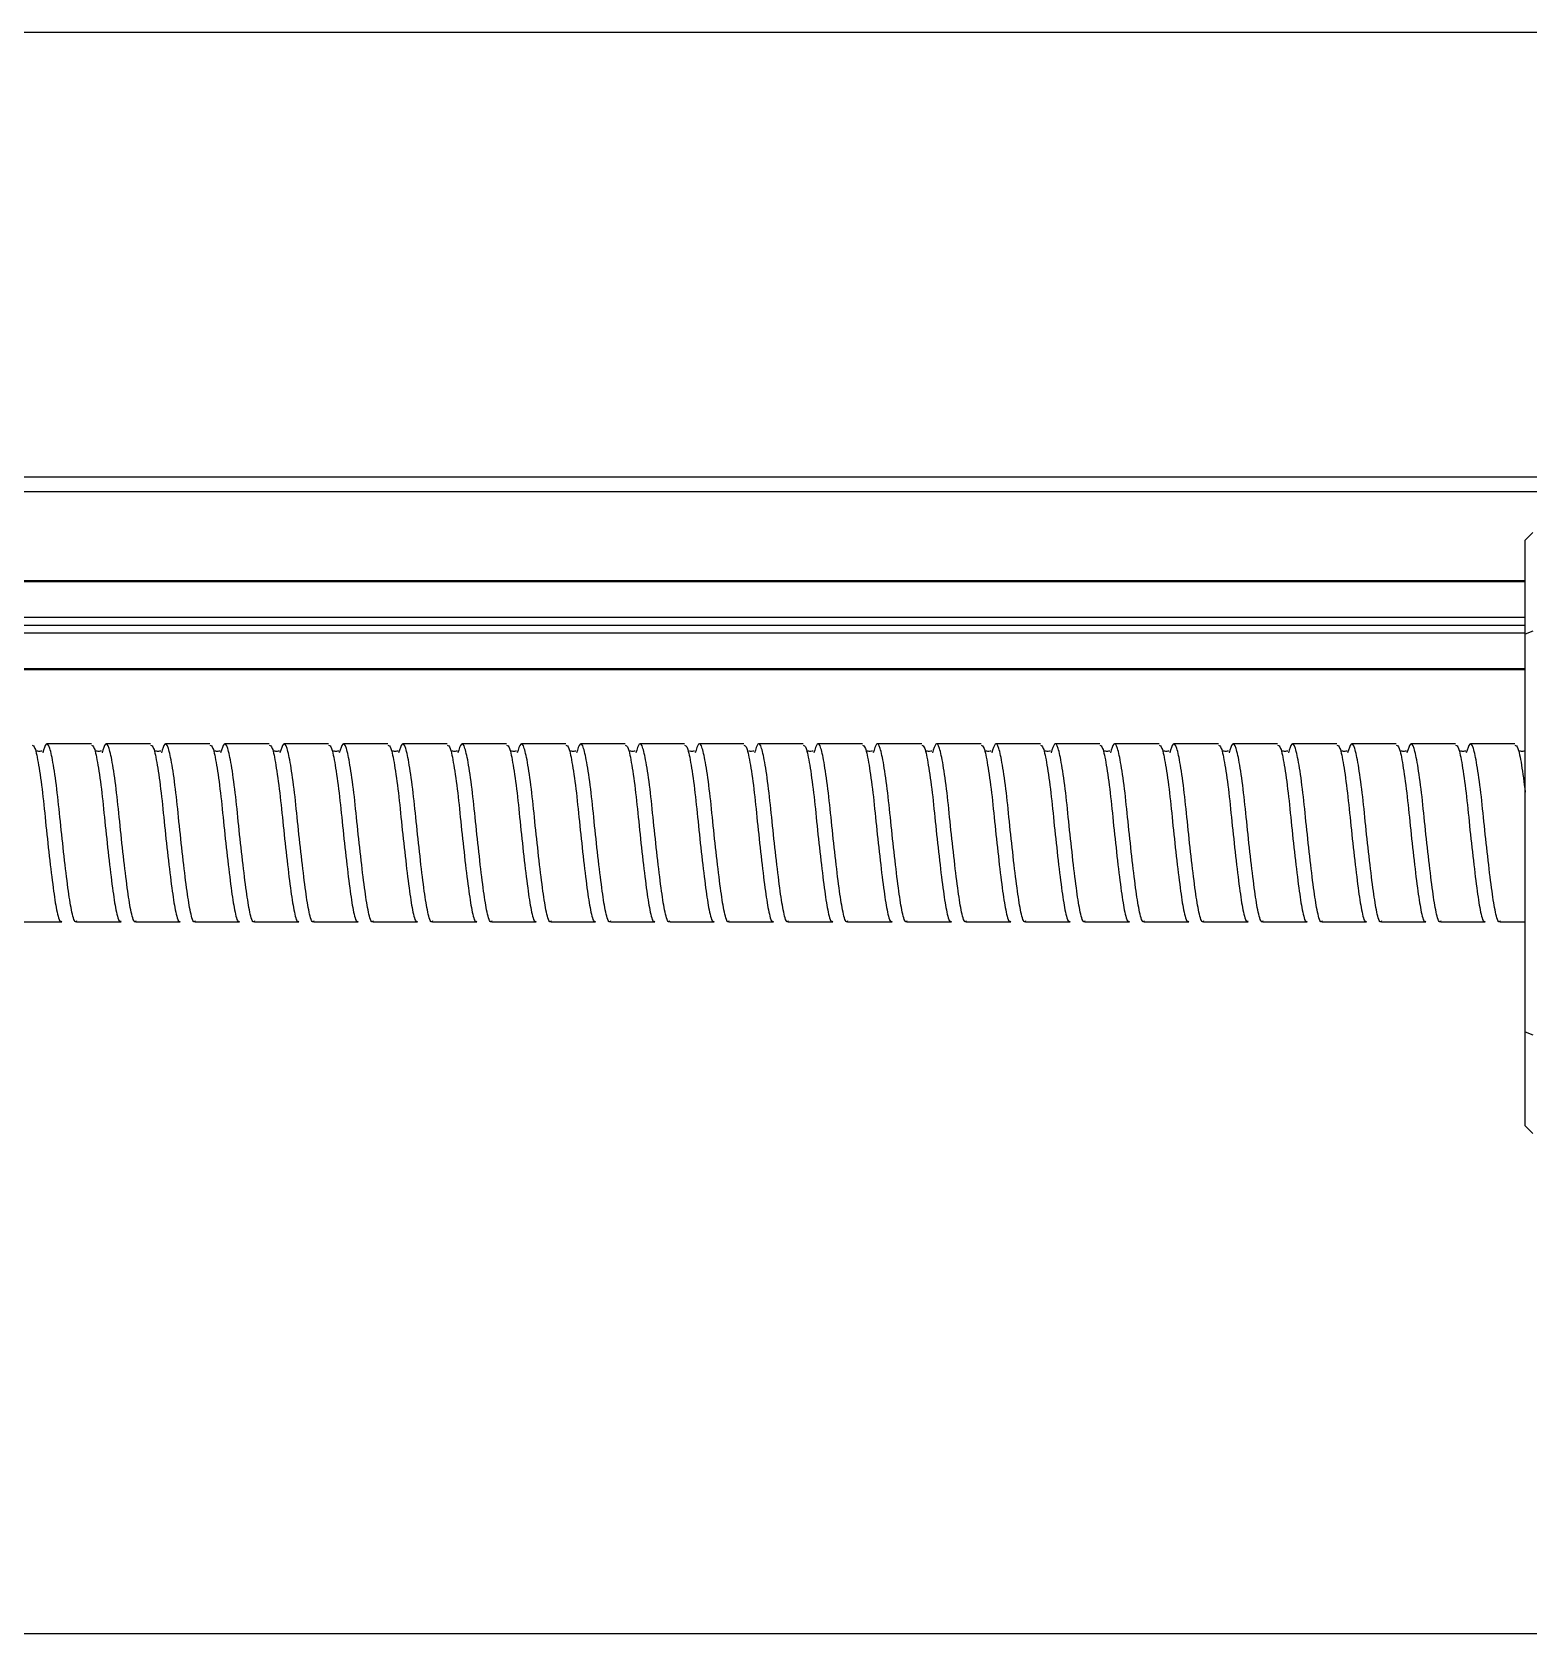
# Model space of a CAD drawing. Header units: millimetres. Extents: x 55 to 11032, y -227 to 3957.
# Drawn here: x 3391.1 to 3492.1, y 2173.3 to 2281.3 of the extents above; entities that cross this region are included whole.
import ezdxf

# ---------------------------------------------------------------- set-up
doc = ezdxf.new("R2010")
doc.units = ezdxf.units.MM
doc.header["$LTSCALE"] = 0.7
doc.layers.get('0').update_dxf_attribs({"color": 255})

msp = doc.modelspace()

# ---------------------------------------------------------------- linework, layer by layer
at = {"color": 7, "linetype": 'Continuous', "lineweight": 25}
for p, q in [((3306.341, 2281.296), (3712.341, 2281.296)), ((3709.341, 2251.296), (3309.341, 2251.296)), ((3709.341, 2250.296), (3309.341, 2250.296)), ((3492.341, 2247.546), (3491.841, 2247.046)), ((3491.841, 2240.705), (3491.841, 2247.046)), ((3491.841, 2244.296), (3309.341, 2244.296)), ((3491.841, 2244.235), (3309.341, 2244.235)), ((3491.841, 2241.815), (3309.341, 2241.815)), ((3491.841, 2241.296), (3309.341, 2241.296)), ((3491.841, 2240.776), (3309.341, 2240.776)), ((3492.341, 2240.899), (3491.841, 2240.705)), ((3491.841, 2213.886), (3491.841, 2240.705)), ((3491.841, 2238.356), (3309.341, 2238.356)), ((3491.841, 2238.296), (3309.341, 2238.296)), ((3395.144, 2233.296), (3392.144, 2233.296)), ((3399.144, 2233.296), (3396.144, 2233.296)), ((3403.144, 2233.296), (3400.144, 2233.296)), ((3407.144, 2233.296), (3404.144, 2233.296)), ((3411.144, 2233.296), (3408.144, 2233.296)), ((3415.144, 2233.296), (3412.144, 2233.296)), ((3419.144, 2233.296), (3416.144, 2233.296)), ((3423.144, 2233.296), (3420.144, 2233.296)), ((3427.144, 2233.296), (3424.144, 2233.296)), ((3431.144, 2233.296), (3428.144, 2233.296)), ((3435.144, 2233.296), (3432.144, 2233.296)), ((3439.144, 2233.296), (3436.144, 2233.296)), ((3443.144, 2233.296), (3440.144, 2233.296)), ((3447.144, 2233.296), (3444.144, 2233.296)), ((3451.144, 2233.296), (3448.144, 2233.296)), ((3455.144, 2233.296), (3452.144, 2233.296)), ((3459.144, 2233.296), (3456.144, 2233.296)), ((3463.144, 2233.296), (3460.144, 2233.296)), ((3467.144, 2233.296), (3464.144, 2233.296)), ((3471.144, 2233.296), (3468.144, 2233.296)), ((3475.144, 2233.296), (3472.144, 2233.296)), ((3479.144, 2233.296), (3476.144, 2233.296)), ((3483.144, 2233.296), (3480.144, 2233.296)), ((3487.144, 2233.296), (3484.144, 2233.296)), ((3491.144, 2233.296), (3488.144, 2233.296)), ((3390.144, 2221.296), (3393.144, 2221.296)), ((3394.144, 2221.296), (3397.144, 2221.296)), ((3398.144, 2221.296), (3401.144, 2221.296)), ((3402.144, 2221.296), (3405.144, 2221.296)), ((3406.144, 2221.296), (3409.144, 2221.296)), ((3410.144, 2221.296), (3413.144, 2221.296)), ((3414.144, 2221.296), (3417.144, 2221.296)), ((3418.144, 2221.296), (3421.144, 2221.296)), ((3422.144, 2221.296), (3425.144, 2221.296)), ((3426.144, 2221.296), (3429.144, 2221.296)), ((3430.144, 2221.296), (3433.144, 2221.296)), ((3434.144, 2221.296), (3437.144, 2221.296)), ((3438.144, 2221.296), (3441.144, 2221.296)), ((3442.144, 2221.296), (3445.144, 2221.296)), ((3446.144, 2221.296), (3449.144, 2221.296)), ((3450.144, 2221.296), (3453.144, 2221.296)), ((3454.144, 2221.296), (3457.144, 2221.296)), ((3458.144, 2221.296), (3461.144, 2221.296)), ((3462.144, 2221.296), (3465.144, 2221.296)), ((3466.144, 2221.296), (3469.144, 2221.296)), ((3470.144, 2221.296), (3473.144, 2221.296)), ((3474.144, 2221.296), (3477.144, 2221.296)), ((3478.144, 2221.296), (3481.144, 2221.296)), ((3482.144, 2221.296), (3485.144, 2221.296)), ((3486.144, 2221.296), (3489.144, 2221.296)), ((3490.144, 2221.296), (3491.841, 2221.296)), ((3491.841, 2213.886), (3492.341, 2213.692)), ((3491.841, 2207.546), (3491.841, 2213.886)), ((3491.841, 2207.546), (3492.341, 2207.046)), ((3712.341, 2173.296), (3306.341, 2173.296))]:
    msp.add_line(p, q, dxfattribs=at)
for points, knots in [([(3391.144, 2233.225), (3391.21, 2233.196), (3391.358, 2233.131), (3391.582, 2231.958), (3391.855, 2230.099), (3392.08, 2227.775), (3392.341, 2225.396), (3392.602, 2223.286), (3392.827, 2221.858), (3393.03, 2221.205), (3393.128, 2221.344), (3393.144, 2221.366)], [0, 0, 0, 0, 0.10017454, 0.22424979, 0.35164197, 0.47390759, 0.60017454, 0.72644149, 0.84870711, 0.9760993, 1, 1, 1, 1]), ([(3391.825, 2232.808), (3391.825, 2232.817), (3391.826, 2232.835), (3391.68, 2232.782), (3391.484, 2232.822), (3391.476, 2232.813), (3391.471, 2232.808)], [0, 0, 0, 0, 0.2353537, 0.4666896, 0.6853069, 1, 1, 1, 1]), ([(3394.144, 2221.366), (3394.128, 2221.344), (3394.03, 2221.205), (3393.827, 2221.858), (3393.602, 2223.286), (3393.341, 2225.395), (3393.08, 2227.776), (3392.854, 2230.093), (3392.582, 2231.979), (3392.342, 2233.135), (3392.108, 2233.471), (3391.943, 2232.954), (3391.864, 2232.708)], [0, 0, 0, 0, 0.0210422, 0.1331983, 0.240841, 0.3520065, 0.463172, 0.5708147, 0.6829708, 0.7922067, 0.9014426, 1, 1, 1, 1]), ([(3395.144, 2233.225), (3395.21, 2233.196), (3395.358, 2233.131), (3395.582, 2231.958), (3395.855, 2230.099), (3396.08, 2227.775), (3396.341, 2225.396), (3396.602, 2223.286), (3396.827, 2221.858), (3397.03, 2221.205), (3397.128, 2221.344), (3397.144, 2221.366)], [0, 0, 0, 0, 0.1001745, 0.2242498, 0.351642, 0.4739076, 0.6001745, 0.7264415, 0.8487071, 0.9760993, 1, 1, 1, 1]), ([(3395.825, 2232.808), (3395.825, 2232.817), (3395.826, 2232.835), (3395.68, 2232.782), (3395.484, 2232.822), (3395.476, 2232.813), (3395.471, 2232.808)], [0, 0, 0, 0, 0.2353537, 0.4666896, 0.6853069, 1, 1, 1, 1]), ([(3398.144, 2221.366), (3398.128, 2221.344), (3398.03, 2221.205), (3397.827, 2221.858), (3397.602, 2223.286), (3397.341, 2225.395), (3397.08, 2227.776), (3396.854, 2230.093), (3396.582, 2231.979), (3396.342, 2233.135), (3396.108, 2233.471), (3395.943, 2232.954), (3395.864, 2232.708)], [0, 0, 0, 0, 0.0210422, 0.1331983, 0.240841, 0.3520065, 0.463172, 0.5708147, 0.6829708, 0.7922067, 0.9014426, 1, 1, 1, 1]), ([(3399.144, 2233.225), (3399.21, 2233.196), (3399.358, 2233.131), (3399.582, 2231.958), (3399.855, 2230.099), (3400.08, 2227.775), (3400.341, 2225.396), (3400.602, 2223.286), (3400.827, 2221.858), (3401.03, 2221.205), (3401.128, 2221.344), (3401.144, 2221.366)], [0, 0, 0, 0, 0.1001745, 0.2242498, 0.351642, 0.4739076, 0.6001745, 0.7264415, 0.8487071, 0.9760993, 1, 1, 1, 1]), ([(3399.825, 2232.808), (3399.825, 2232.817), (3399.826, 2232.835), (3399.68, 2232.782), (3399.484, 2232.822), (3399.476, 2232.813), (3399.471, 2232.808)], [0, 0, 0, 0, 0.23535374, 0.46668956, 0.68530692, 1, 1, 1, 1]), ([(3402.144, 2221.366), (3402.128, 2221.344), (3402.03, 2221.205), (3401.827, 2221.858), (3401.602, 2223.286), (3401.341, 2225.395), (3401.08, 2227.776), (3400.854, 2230.093), (3400.582, 2231.979), (3400.342, 2233.135), (3400.108, 2233.471), (3399.943, 2232.954), (3399.864, 2232.708)], [0, 0, 0, 0, 0.0210422, 0.1331983, 0.240841, 0.3520065, 0.463172, 0.5708147, 0.6829708, 0.7922067, 0.9014426, 1, 1, 1, 1]), ([(3403.144, 2233.225), (3403.21, 2233.196), (3403.358, 2233.131), (3403.582, 2231.958), (3403.855, 2230.099), (3404.08, 2227.775), (3404.341, 2225.396), (3404.602, 2223.286), (3404.827, 2221.858), (3405.03, 2221.205), (3405.128, 2221.344), (3405.144, 2221.366)], [0, 0, 0, 0, 0.1001745, 0.2242498, 0.351642, 0.4739076, 0.6001745, 0.7264415, 0.8487071, 0.9760993, 1, 1, 1, 1]), ([(3403.825, 2232.808), (3403.825, 2232.817), (3403.826, 2232.835), (3403.68, 2232.782), (3403.484, 2232.822), (3403.476, 2232.813), (3403.471, 2232.808)], [0, 0, 0, 0, 0.23535374, 0.46668956, 0.68530692, 1, 1, 1, 1]), ([(3406.144, 2221.366), (3406.128, 2221.344), (3406.03, 2221.205), (3405.827, 2221.858), (3405.602, 2223.286), (3405.341, 2225.395), (3405.08, 2227.776), (3404.854, 2230.093), (3404.582, 2231.979), (3404.342, 2233.135), (3404.108, 2233.471), (3403.943, 2232.954), (3403.864, 2232.708)], [0, 0, 0, 0, 0.0210422, 0.1331983, 0.240841, 0.3520065, 0.463172, 0.5708147, 0.6829708, 0.7922067, 0.9014426, 1, 1, 1, 1]), ([(3407.144, 2233.225), (3407.21, 2233.196), (3407.358, 2233.131), (3407.582, 2231.958), (3407.855, 2230.099), (3408.08, 2227.775), (3408.341, 2225.396), (3408.602, 2223.286), (3408.827, 2221.858), (3409.03, 2221.205), (3409.128, 2221.344), (3409.144, 2221.366)], [0, 0, 0, 0, 0.1001745, 0.2242498, 0.351642, 0.4739076, 0.6001745, 0.7264415, 0.8487071, 0.9760993, 1, 1, 1, 1]), ([(3407.825, 2232.808), (3407.825, 2232.817), (3407.826, 2232.835), (3407.68, 2232.782), (3407.484, 2232.822), (3407.476, 2232.813), (3407.471, 2232.808)], [0, 0, 0, 0, 0.2353537, 0.4666896, 0.6853069, 1, 1, 1, 1]), ([(3410.144, 2221.366), (3410.128, 2221.344), (3410.03, 2221.205), (3409.827, 2221.858), (3409.602, 2223.286), (3409.341, 2225.395), (3409.08, 2227.776), (3408.854, 2230.093), (3408.582, 2231.979), (3408.342, 2233.135), (3408.108, 2233.471), (3407.943, 2232.954), (3407.864, 2232.708)], [0, 0, 0, 0, 0.0210422, 0.1331983, 0.240841, 0.3520065, 0.463172, 0.5708147, 0.6829708, 0.7922067, 0.9014426, 1, 1, 1, 1]), ([(3411.144, 2233.225), (3411.21, 2233.196), (3411.358, 2233.131), (3411.582, 2231.958), (3411.855, 2230.099), (3412.08, 2227.775), (3412.341, 2225.396), (3412.602, 2223.286), (3412.827, 2221.858), (3413.03, 2221.205), (3413.128, 2221.344), (3413.144, 2221.366)], [0, 0, 0, 0, 0.1001745, 0.2242498, 0.351642, 0.4739076, 0.6001745, 0.7264415, 0.8487071, 0.9760993, 1, 1, 1, 1]), ([(3411.825, 2232.808), (3411.825, 2232.817), (3411.826, 2232.835), (3411.68, 2232.782), (3411.484, 2232.822), (3411.476, 2232.813), (3411.471, 2232.808)], [0, 0, 0, 0, 0.2353537, 0.4666896, 0.6853069, 1, 1, 1, 1]), ([(3414.144, 2221.366), (3414.128, 2221.344), (3414.03, 2221.205), (3413.827, 2221.858), (3413.602, 2223.286), (3413.341, 2225.395), (3413.08, 2227.776), (3412.854, 2230.093), (3412.582, 2231.979), (3412.342, 2233.135), (3412.108, 2233.471), (3411.943, 2232.954), (3411.864, 2232.708)], [0, 0, 0, 0, 0.0210422, 0.1331983, 0.240841, 0.3520065, 0.463172, 0.5708147, 0.6829708, 0.7922067, 0.9014426, 1, 1, 1, 1]), ([(3415.144, 2233.225), (3415.21, 2233.196), (3415.358, 2233.131), (3415.582, 2231.958), (3415.855, 2230.099), (3416.08, 2227.775), (3416.341, 2225.396), (3416.602, 2223.286), (3416.827, 2221.858), (3417.03, 2221.205), (3417.128, 2221.344), (3417.144, 2221.366)], [0, 0, 0, 0, 0.1001745, 0.2242498, 0.351642, 0.4739076, 0.6001745, 0.7264415, 0.8487071, 0.9760993, 1, 1, 1, 1]), ([(3415.825, 2232.808), (3415.825, 2232.817), (3415.826, 2232.835), (3415.68, 2232.782), (3415.484, 2232.822), (3415.476, 2232.813), (3415.471, 2232.808)], [0, 0, 0, 0, 0.2353537, 0.4666896, 0.6853069, 1, 1, 1, 1]), ([(3418.144, 2221.366), (3418.128, 2221.344), (3418.03, 2221.205), (3417.827, 2221.858), (3417.602, 2223.286), (3417.341, 2225.395), (3417.08, 2227.776), (3416.854, 2230.093), (3416.582, 2231.979), (3416.342, 2233.135), (3416.108, 2233.471), (3415.943, 2232.954), (3415.864, 2232.708)], [0, 0, 0, 0, 0.0210422, 0.1331983, 0.240841, 0.3520065, 0.463172, 0.5708147, 0.6829708, 0.7922067, 0.9014426, 1, 1, 1, 1]), ([(3419.144, 2233.225), (3419.21, 2233.196), (3419.358, 2233.131), (3419.582, 2231.958), (3419.855, 2230.099), (3420.08, 2227.775), (3420.341, 2225.396), (3420.602, 2223.286), (3420.827, 2221.858), (3421.03, 2221.205), (3421.128, 2221.344), (3421.144, 2221.366)], [0, 0, 0, 0, 0.1001745, 0.2242498, 0.351642, 0.4739076, 0.6001745, 0.7264415, 0.8487071, 0.9760993, 1, 1, 1, 1]), ([(3419.825, 2232.808), (3419.825, 2232.817), (3419.826, 2232.835), (3419.68, 2232.782), (3419.484, 2232.822), (3419.476, 2232.813), (3419.471, 2232.808)], [0, 0, 0, 0, 0.2353537, 0.4666896, 0.6853069, 1, 1, 1, 1]), ([(3422.144, 2221.366), (3422.128, 2221.344), (3422.03, 2221.205), (3421.827, 2221.858), (3421.602, 2223.286), (3421.341, 2225.395), (3421.08, 2227.776), (3420.854, 2230.093), (3420.582, 2231.979), (3420.342, 2233.135), (3420.108, 2233.471), (3419.943, 2232.954), (3419.864, 2232.708)], [0, 0, 0, 0, 0.0210422, 0.1331983, 0.240841, 0.3520065, 0.463172, 0.5708147, 0.6829708, 0.7922067, 0.9014426, 1, 1, 1, 1]), ([(3423.144, 2233.225), (3423.21, 2233.196), (3423.358, 2233.131), (3423.582, 2231.958), (3423.855, 2230.099), (3424.08, 2227.775), (3424.341, 2225.396), (3424.602, 2223.286), (3424.827, 2221.858), (3425.03, 2221.205), (3425.128, 2221.344), (3425.144, 2221.366)], [0, 0, 0, 0, 0.1001745, 0.2242498, 0.351642, 0.4739076, 0.6001745, 0.7264415, 0.8487071, 0.9760993, 1, 1, 1, 1]), ([(3423.825, 2232.808), (3423.825, 2232.817), (3423.826, 2232.835), (3423.68, 2232.782), (3423.484, 2232.822), (3423.476, 2232.813), (3423.471, 2232.808)], [0, 0, 0, 0, 0.2353537, 0.4666896, 0.6853069, 1, 1, 1, 1]), ([(3426.144, 2221.366), (3426.128, 2221.344), (3426.03, 2221.205), (3425.827, 2221.858), (3425.602, 2223.286), (3425.341, 2225.395), (3425.08, 2227.776), (3424.854, 2230.093), (3424.582, 2231.979), (3424.342, 2233.135), (3424.108, 2233.471), (3423.943, 2232.954), (3423.864, 2232.708)], [0, 0, 0, 0, 0.0210422, 0.1331983, 0.240841, 0.3520065, 0.463172, 0.5708147, 0.6829708, 0.7922067, 0.9014426, 1, 1, 1, 1]), ([(3427.144, 2233.225), (3427.21, 2233.196), (3427.358, 2233.131), (3427.582, 2231.958), (3427.855, 2230.099), (3428.08, 2227.775), (3428.341, 2225.396), (3428.602, 2223.286), (3428.827, 2221.858), (3429.03, 2221.205), (3429.128, 2221.344), (3429.144, 2221.366)], [0, 0, 0, 0, 0.1001745, 0.2242498, 0.351642, 0.4739076, 0.6001745, 0.7264415, 0.8487071, 0.9760993, 1, 1, 1, 1]), ([(3427.825, 2232.808), (3427.825, 2232.817), (3427.826, 2232.835), (3427.68, 2232.782), (3427.484, 2232.822), (3427.476, 2232.813), (3427.471, 2232.808)], [0, 0, 0, 0, 0.2353537, 0.4666896, 0.6853069, 1, 1, 1, 1]), ([(3430.144, 2221.366), (3430.128, 2221.344), (3430.03, 2221.205), (3429.827, 2221.858), (3429.602, 2223.286), (3429.341, 2225.395), (3429.08, 2227.776), (3428.854, 2230.093), (3428.582, 2231.979), (3428.342, 2233.135), (3428.108, 2233.471), (3427.943, 2232.954), (3427.864, 2232.708)], [0, 0, 0, 0, 0.0210422, 0.1331983, 0.240841, 0.3520065, 0.463172, 0.5708147, 0.6829708, 0.7922067, 0.9014426, 1, 1, 1, 1]), ([(3431.144, 2233.225), (3431.21, 2233.196), (3431.358, 2233.131), (3431.582, 2231.958), (3431.855, 2230.099), (3432.08, 2227.775), (3432.341, 2225.396), (3432.602, 2223.286), (3432.827, 2221.858), (3433.03, 2221.205), (3433.128, 2221.344), (3433.144, 2221.366)], [0, 0, 0, 0, 0.10017454, 0.22424979, 0.35164197, 0.47390759, 0.60017454, 0.72644149, 0.84870711, 0.9760993, 1, 1, 1, 1]), ([(3431.825, 2232.808), (3431.825, 2232.817), (3431.826, 2232.835), (3431.68, 2232.782), (3431.484, 2232.822), (3431.476, 2232.813), (3431.471, 2232.808)], [0, 0, 0, 0, 0.2353537, 0.4666896, 0.6853069, 1, 1, 1, 1]), ([(3434.144, 2221.366), (3434.128, 2221.344), (3434.03, 2221.205), (3433.827, 2221.858), (3433.602, 2223.286), (3433.341, 2225.395), (3433.08, 2227.776), (3432.854, 2230.093), (3432.582, 2231.979), (3432.342, 2233.135), (3432.108, 2233.471), (3431.943, 2232.954), (3431.864, 2232.708)], [0, 0, 0, 0, 0.0210422, 0.1331983, 0.240841, 0.3520065, 0.463172, 0.5708147, 0.6829708, 0.7922067, 0.9014426, 1, 1, 1, 1]), ([(3435.144, 2233.225), (3435.21, 2233.196), (3435.358, 2233.131), (3435.582, 2231.958), (3435.855, 2230.099), (3436.08, 2227.775), (3436.341, 2225.396), (3436.602, 2223.286), (3436.827, 2221.858), (3437.03, 2221.205), (3437.128, 2221.344), (3437.144, 2221.366)], [0, 0, 0, 0, 0.1001745, 0.2242498, 0.351642, 0.4739076, 0.6001745, 0.7264415, 0.8487071, 0.9760993, 1, 1, 1, 1]), ([(3435.825, 2232.808), (3435.825, 2232.817), (3435.826, 2232.835), (3435.68, 2232.782), (3435.484, 2232.822), (3435.476, 2232.813), (3435.471, 2232.808)], [0, 0, 0, 0, 0.2353537, 0.4666896, 0.6853069, 1, 1, 1, 1]), ([(3438.144, 2221.366), (3438.128, 2221.344), (3438.03, 2221.205), (3437.827, 2221.858), (3437.602, 2223.286), (3437.341, 2225.395), (3437.08, 2227.776), (3436.854, 2230.093), (3436.582, 2231.979), (3436.342, 2233.135), (3436.108, 2233.471), (3435.943, 2232.954), (3435.864, 2232.708)], [0, 0, 0, 0, 0.0210422, 0.1331983, 0.240841, 0.3520065, 0.463172, 0.5708147, 0.6829708, 0.7922067, 0.9014426, 1, 1, 1, 1]), ([(3439.144, 2233.225), (3439.21, 2233.196), (3439.358, 2233.131), (3439.582, 2231.958), (3439.855, 2230.099), (3440.08, 2227.775), (3440.341, 2225.396), (3440.602, 2223.286), (3440.827, 2221.858), (3441.03, 2221.205), (3441.128, 2221.344), (3441.144, 2221.366)], [0, 0, 0, 0, 0.10017454, 0.22424979, 0.35164197, 0.47390759, 0.60017454, 0.72644149, 0.84870711, 0.9760993, 1, 1, 1, 1]), ([(3439.825, 2232.808), (3439.825, 2232.817), (3439.826, 2232.835), (3439.68, 2232.782), (3439.484, 2232.822), (3439.476, 2232.813), (3439.471, 2232.808)], [0, 0, 0, 0, 0.2353537, 0.4666896, 0.6853069, 1, 1, 1, 1]), ([(3442.144, 2221.366), (3442.128, 2221.344), (3442.03, 2221.205), (3441.827, 2221.858), (3441.602, 2223.286), (3441.341, 2225.395), (3441.08, 2227.776), (3440.854, 2230.093), (3440.582, 2231.979), (3440.342, 2233.135), (3440.108, 2233.471), (3439.943, 2232.954), (3439.864, 2232.708)], [0, 0, 0, 0, 0.0210422, 0.1331983, 0.240841, 0.3520065, 0.463172, 0.5708147, 0.6829708, 0.7922067, 0.9014426, 1, 1, 1, 1]), ([(3443.144, 2233.225), (3443.21, 2233.196), (3443.358, 2233.131), (3443.582, 2231.958), (3443.855, 2230.099), (3444.08, 2227.775), (3444.341, 2225.396), (3444.602, 2223.286), (3444.827, 2221.858), (3445.03, 2221.205), (3445.128, 2221.344), (3445.144, 2221.366)], [0, 0, 0, 0, 0.1001745, 0.2242498, 0.351642, 0.4739076, 0.6001745, 0.7264415, 0.8487071, 0.9760993, 1, 1, 1, 1]), ([(3443.825, 2232.808), (3443.825, 2232.817), (3443.826, 2232.835), (3443.68, 2232.782), (3443.484, 2232.822), (3443.476, 2232.813), (3443.471, 2232.808)], [0, 0, 0, 0, 0.2353537, 0.4666896, 0.6853069, 1, 1, 1, 1]), ([(3446.144, 2221.366), (3446.128, 2221.344), (3446.03, 2221.205), (3445.827, 2221.858), (3445.602, 2223.286), (3445.341, 2225.395), (3445.08, 2227.776), (3444.854, 2230.093), (3444.582, 2231.979), (3444.342, 2233.135), (3444.108, 2233.471), (3443.943, 2232.954), (3443.864, 2232.708)], [0, 0, 0, 0, 0.0210422, 0.1331983, 0.240841, 0.3520065, 0.463172, 0.5708147, 0.6829708, 0.7922067, 0.9014426, 1, 1, 1, 1]), ([(3447.144, 2233.225), (3447.21, 2233.196), (3447.358, 2233.131), (3447.582, 2231.958), (3447.855, 2230.099), (3448.08, 2227.775), (3448.341, 2225.396), (3448.602, 2223.286), (3448.827, 2221.858), (3449.03, 2221.205), (3449.128, 2221.344), (3449.144, 2221.366)], [0, 0, 0, 0, 0.1001745, 0.2242498, 0.351642, 0.4739076, 0.6001745, 0.7264415, 0.8487071, 0.9760993, 1, 1, 1, 1]), ([(3447.825, 2232.808), (3447.825, 2232.817), (3447.826, 2232.835), (3447.68, 2232.782), (3447.484, 2232.822), (3447.476, 2232.813), (3447.471, 2232.808)], [0, 0, 0, 0, 0.2353537, 0.4666896, 0.6853069, 1, 1, 1, 1]), ([(3450.144, 2221.366), (3450.128, 2221.344), (3450.03, 2221.205), (3449.827, 2221.858), (3449.602, 2223.286), (3449.341, 2225.395), (3449.08, 2227.776), (3448.854, 2230.093), (3448.582, 2231.979), (3448.342, 2233.135), (3448.108, 2233.471), (3447.943, 2232.954), (3447.864, 2232.708)], [0, 0, 0, 0, 0.0210422, 0.1331983, 0.240841, 0.3520065, 0.463172, 0.5708147, 0.6829708, 0.7922067, 0.9014426, 1, 1, 1, 1]), ([(3451.144, 2233.225), (3451.21, 2233.196), (3451.358, 2233.131), (3451.582, 2231.958), (3451.855, 2230.099), (3452.08, 2227.775), (3452.341, 2225.396), (3452.602, 2223.286), (3452.827, 2221.858), (3453.03, 2221.205), (3453.128, 2221.344), (3453.144, 2221.366)], [0, 0, 0, 0, 0.1001745, 0.2242498, 0.351642, 0.4739076, 0.6001745, 0.7264415, 0.8487071, 0.9760993, 1, 1, 1, 1]), ([(3451.825, 2232.808), (3451.825, 2232.817), (3451.826, 2232.835), (3451.68, 2232.782), (3451.484, 2232.822), (3451.476, 2232.813), (3451.471, 2232.808)], [0, 0, 0, 0, 0.2353537, 0.4666896, 0.6853069, 1, 1, 1, 1]), ([(3454.144, 2221.366), (3454.128, 2221.344), (3454.03, 2221.205), (3453.827, 2221.858), (3453.602, 2223.286), (3453.341, 2225.395), (3453.08, 2227.776), (3452.854, 2230.093), (3452.582, 2231.979), (3452.342, 2233.135), (3452.108, 2233.471), (3451.943, 2232.954), (3451.864, 2232.708)], [0, 0, 0, 0, 0.0210422, 0.1331983, 0.240841, 0.3520065, 0.463172, 0.5708147, 0.6829708, 0.7922067, 0.9014426, 1, 1, 1, 1]), ([(3455.144, 2233.225), (3455.21, 2233.196), (3455.358, 2233.131), (3455.582, 2231.958), (3455.855, 2230.099), (3456.08, 2227.775), (3456.341, 2225.396), (3456.602, 2223.286), (3456.827, 2221.858), (3457.03, 2221.205), (3457.128, 2221.344), (3457.144, 2221.366)], [0, 0, 0, 0, 0.1001745, 0.2242498, 0.351642, 0.4739076, 0.6001745, 0.7264415, 0.8487071, 0.9760993, 1, 1, 1, 1]), ([(3455.825, 2232.808), (3455.825, 2232.817), (3455.826, 2232.835), (3455.68, 2232.782), (3455.484, 2232.822), (3455.476, 2232.813), (3455.471, 2232.808)], [0, 0, 0, 0, 0.2353537, 0.4666896, 0.6853069, 1, 1, 1, 1]), ([(3458.144, 2221.366), (3458.128, 2221.344), (3458.03, 2221.205), (3457.827, 2221.858), (3457.602, 2223.286), (3457.341, 2225.395), (3457.08, 2227.776), (3456.854, 2230.093), (3456.582, 2231.979), (3456.342, 2233.135), (3456.108, 2233.471), (3455.943, 2232.954), (3455.864, 2232.708)], [0, 0, 0, 0, 0.0210422, 0.1331983, 0.240841, 0.3520065, 0.463172, 0.5708147, 0.6829708, 0.7922067, 0.9014426, 1, 1, 1, 1]), ([(3459.144, 2233.225), (3459.21, 2233.196), (3459.358, 2233.131), (3459.582, 2231.958), (3459.855, 2230.099), (3460.08, 2227.775), (3460.341, 2225.396), (3460.602, 2223.286), (3460.827, 2221.858), (3461.03, 2221.205), (3461.128, 2221.344), (3461.144, 2221.366)], [0, 0, 0, 0, 0.1001745, 0.2242498, 0.351642, 0.4739076, 0.6001745, 0.7264415, 0.8487071, 0.9760993, 1, 1, 1, 1]), ([(3459.825, 2232.808), (3459.825, 2232.817), (3459.826, 2232.835), (3459.68, 2232.782), (3459.484, 2232.822), (3459.476, 2232.813), (3459.471, 2232.808)], [0, 0, 0, 0, 0.23535374, 0.46668956, 0.68530692, 1, 1, 1, 1]), ([(3462.144, 2221.366), (3462.128, 2221.344), (3462.03, 2221.205), (3461.827, 2221.858), (3461.602, 2223.286), (3461.341, 2225.395), (3461.08, 2227.776), (3460.854, 2230.093), (3460.582, 2231.979), (3460.342, 2233.135), (3460.108, 2233.471), (3459.943, 2232.954), (3459.864, 2232.708)], [0, 0, 0, 0, 0.0210422, 0.1331983, 0.240841, 0.3520065, 0.463172, 0.5708147, 0.6829708, 0.7922067, 0.9014426, 1, 1, 1, 1]), ([(3463.144, 2233.225), (3463.21, 2233.196), (3463.358, 2233.131), (3463.582, 2231.958), (3463.855, 2230.099), (3464.08, 2227.775), (3464.341, 2225.396), (3464.602, 2223.286), (3464.827, 2221.858), (3465.03, 2221.205), (3465.128, 2221.344), (3465.144, 2221.366)], [0, 0, 0, 0, 0.1001745, 0.2242498, 0.351642, 0.4739076, 0.6001745, 0.7264415, 0.8487071, 0.9760993, 1, 1, 1, 1]), ([(3463.825, 2232.808), (3463.825, 2232.817), (3463.826, 2232.835), (3463.68, 2232.782), (3463.484, 2232.822), (3463.476, 2232.813), (3463.471, 2232.808)], [0, 0, 0, 0, 0.2353537, 0.4666896, 0.6853069, 1, 1, 1, 1]), ([(3466.144, 2221.366), (3466.128, 2221.344), (3466.03, 2221.205), (3465.827, 2221.858), (3465.602, 2223.286), (3465.341, 2225.395), (3465.08, 2227.776), (3464.854, 2230.093), (3464.582, 2231.979), (3464.342, 2233.135), (3464.108, 2233.471), (3463.943, 2232.954), (3463.864, 2232.708)], [0, 0, 0, 0, 0.0210422, 0.1331983, 0.240841, 0.3520065, 0.463172, 0.5708147, 0.6829708, 0.7922067, 0.9014426, 1, 1, 1, 1]), ([(3467.144, 2233.225), (3467.21, 2233.196), (3467.358, 2233.131), (3467.582, 2231.958), (3467.855, 2230.099), (3468.08, 2227.775), (3468.341, 2225.396), (3468.602, 2223.286), (3468.827, 2221.858), (3469.03, 2221.205), (3469.128, 2221.344), (3469.144, 2221.366)], [0, 0, 0, 0, 0.1001745, 0.2242498, 0.351642, 0.4739076, 0.6001745, 0.7264415, 0.8487071, 0.9760993, 1, 1, 1, 1]), ([(3467.825, 2232.808), (3467.825, 2232.817), (3467.826, 2232.835), (3467.68, 2232.782), (3467.484, 2232.822), (3467.476, 2232.813), (3467.471, 2232.808)], [0, 0, 0, 0, 0.2353537, 0.4666896, 0.6853069, 1, 1, 1, 1]), ([(3470.144, 2221.366), (3470.128, 2221.344), (3470.03, 2221.205), (3469.827, 2221.858), (3469.602, 2223.286), (3469.341, 2225.395), (3469.08, 2227.776), (3468.854, 2230.093), (3468.582, 2231.979), (3468.342, 2233.135), (3468.108, 2233.471), (3467.943, 2232.954), (3467.864, 2232.708)], [0, 0, 0, 0, 0.0210422, 0.1331983, 0.240841, 0.3520065, 0.463172, 0.5708147, 0.6829708, 0.7922067, 0.9014426, 1, 1, 1, 1]), ([(3471.144, 2233.225), (3471.21, 2233.196), (3471.358, 2233.131), (3471.582, 2231.958), (3471.855, 2230.099), (3472.08, 2227.775), (3472.341, 2225.396), (3472.602, 2223.286), (3472.827, 2221.858), (3473.03, 2221.205), (3473.128, 2221.344), (3473.144, 2221.366)], [0, 0, 0, 0, 0.1001745, 0.2242498, 0.351642, 0.4739076, 0.6001745, 0.7264415, 0.8487071, 0.9760993, 1, 1, 1, 1]), ([(3471.825, 2232.808), (3471.825, 2232.817), (3471.826, 2232.835), (3471.68, 2232.782), (3471.484, 2232.822), (3471.476, 2232.813), (3471.471, 2232.808)], [0, 0, 0, 0, 0.2353537, 0.4666896, 0.6853069, 1, 1, 1, 1]), ([(3474.144, 2221.366), (3474.128, 2221.344), (3474.03, 2221.205), (3473.827, 2221.858), (3473.602, 2223.286), (3473.341, 2225.395), (3473.08, 2227.776), (3472.854, 2230.093), (3472.582, 2231.979), (3472.342, 2233.135), (3472.108, 2233.471), (3471.943, 2232.954), (3471.864, 2232.708)], [0, 0, 0, 0, 0.0210422, 0.1331983, 0.240841, 0.3520065, 0.463172, 0.5708147, 0.6829708, 0.7922067, 0.9014426, 1, 1, 1, 1]), ([(3475.144, 2233.225), (3475.21, 2233.196), (3475.358, 2233.131), (3475.582, 2231.958), (3475.855, 2230.099), (3476.08, 2227.775), (3476.341, 2225.396), (3476.602, 2223.286), (3476.827, 2221.858), (3477.03, 2221.205), (3477.128, 2221.344), (3477.144, 2221.366)], [0, 0, 0, 0, 0.1001745, 0.2242498, 0.351642, 0.4739076, 0.6001745, 0.7264415, 0.8487071, 0.9760993, 1, 1, 1, 1]), ([(3475.825, 2232.808), (3475.825, 2232.817), (3475.826, 2232.835), (3475.68, 2232.782), (3475.484, 2232.822), (3475.476, 2232.813), (3475.471, 2232.808)], [0, 0, 0, 0, 0.23535374, 0.46668956, 0.68530692, 1, 1, 1, 1]), ([(3478.144, 2221.366), (3478.128, 2221.344), (3478.03, 2221.205), (3477.827, 2221.858), (3477.602, 2223.286), (3477.341, 2225.395), (3477.08, 2227.776), (3476.854, 2230.093), (3476.582, 2231.979), (3476.342, 2233.135), (3476.108, 2233.471), (3475.943, 2232.954), (3475.864, 2232.708)], [0, 0, 0, 0, 0.0210422, 0.1331983, 0.240841, 0.3520065, 0.463172, 0.5708147, 0.6829708, 0.7922067, 0.9014426, 1, 1, 1, 1]), ([(3479.144, 2233.225), (3479.21, 2233.196), (3479.358, 2233.131), (3479.582, 2231.958), (3479.855, 2230.099), (3480.08, 2227.775), (3480.341, 2225.396), (3480.602, 2223.286), (3480.827, 2221.858), (3481.03, 2221.205), (3481.128, 2221.344), (3481.144, 2221.366)], [0, 0, 0, 0, 0.10017454, 0.22424979, 0.35164197, 0.47390759, 0.60017454, 0.72644149, 0.84870711, 0.9760993, 1, 1, 1, 1]), ([(3479.825, 2232.808), (3479.825, 2232.817), (3479.826, 2232.835), (3479.68, 2232.782), (3479.484, 2232.822), (3479.476, 2232.813), (3479.471, 2232.808)], [0, 0, 0, 0, 0.23535374, 0.46668956, 0.68530692, 1, 1, 1, 1]), ([(3482.144, 2221.366), (3482.128, 2221.344), (3482.03, 2221.205), (3481.827, 2221.858), (3481.602, 2223.286), (3481.341, 2225.395), (3481.08, 2227.776), (3480.854, 2230.093), (3480.582, 2231.979), (3480.342, 2233.135), (3480.108, 2233.471), (3479.943, 2232.954), (3479.864, 2232.708)], [0, 0, 0, 0, 0.0210422, 0.1331983, 0.240841, 0.3520065, 0.463172, 0.5708147, 0.6829708, 0.7922067, 0.9014426, 1, 1, 1, 1]), ([(3483.144, 2233.225), (3483.21, 2233.196), (3483.358, 2233.131), (3483.582, 2231.958), (3483.855, 2230.099), (3484.08, 2227.775), (3484.341, 2225.396), (3484.602, 2223.286), (3484.827, 2221.858), (3485.03, 2221.205), (3485.128, 2221.344), (3485.144, 2221.366)], [0, 0, 0, 0, 0.1001745, 0.2242498, 0.351642, 0.4739076, 0.6001745, 0.7264415, 0.8487071, 0.9760993, 1, 1, 1, 1]), ([(3483.825, 2232.808), (3483.825, 2232.817), (3483.826, 2232.835), (3483.68, 2232.782), (3483.484, 2232.822), (3483.476, 2232.813), (3483.471, 2232.808)], [0, 0, 0, 0, 0.23535374, 0.46668956, 0.68530692, 1, 1, 1, 1]), ([(3486.144, 2221.366), (3486.128, 2221.344), (3486.03, 2221.205), (3485.827, 2221.858), (3485.602, 2223.286), (3485.341, 2225.395), (3485.08, 2227.776), (3484.854, 2230.093), (3484.582, 2231.979), (3484.342, 2233.135), (3484.108, 2233.471), (3483.943, 2232.954), (3483.864, 2232.708)], [0, 0, 0, 0, 0.0210422, 0.1331983, 0.240841, 0.3520065, 0.463172, 0.5708147, 0.6829708, 0.7922067, 0.9014426, 1, 1, 1, 1]), ([(3487.144, 2233.225), (3487.21, 2233.196), (3487.358, 2233.131), (3487.582, 2231.958), (3487.855, 2230.099), (3488.08, 2227.775), (3488.341, 2225.396), (3488.602, 2223.286), (3488.827, 2221.858), (3489.03, 2221.205), (3489.128, 2221.344), (3489.144, 2221.366)], [0, 0, 0, 0, 0.1001745, 0.2242498, 0.351642, 0.4739076, 0.6001745, 0.7264415, 0.8487071, 0.9760993, 1, 1, 1, 1]), ([(3487.825, 2232.808), (3487.825, 2232.817), (3487.826, 2232.835), (3487.68, 2232.782), (3487.484, 2232.822), (3487.476, 2232.813), (3487.471, 2232.808)], [0, 0, 0, 0, 0.2353537, 0.4666896, 0.6853069, 1, 1, 1, 1]), ([(3490.144, 2221.366), (3490.128, 2221.344), (3490.03, 2221.205), (3489.827, 2221.858), (3489.602, 2223.286), (3489.341, 2225.395), (3489.08, 2227.776), (3488.854, 2230.093), (3488.582, 2231.979), (3488.342, 2233.135), (3488.108, 2233.471), (3487.943, 2232.954), (3487.864, 2232.708)], [0, 0, 0, 0, 0.0210422, 0.1331983, 0.240841, 0.3520065, 0.463172, 0.5708147, 0.6829708, 0.7922067, 0.9014426, 1, 1, 1, 1]), ([(3491.144, 2233.225), (3491.21, 2233.195), (3491.357, 2233.127), (3491.581, 2231.995), (3491.755, 2230.701), (3491.841, 2230.057)], [0, 0, 0, 0, 0.28835993, 0.64551981, 1, 1, 1, 1]), ([(3491.825, 2232.808), (3491.825, 2232.817), (3491.826, 2232.835), (3491.68, 2232.782), (3491.484, 2232.822), (3491.476, 2232.813), (3491.471, 2232.808)], [0, 0, 0, 0, 0.2353537, 0.4666896, 0.6853069, 1, 1, 1, 1])]:
    msp.add_open_spline(points, degree=3, knots=knots, dxfattribs=at)

doc.saveas('drawing.dxf')
